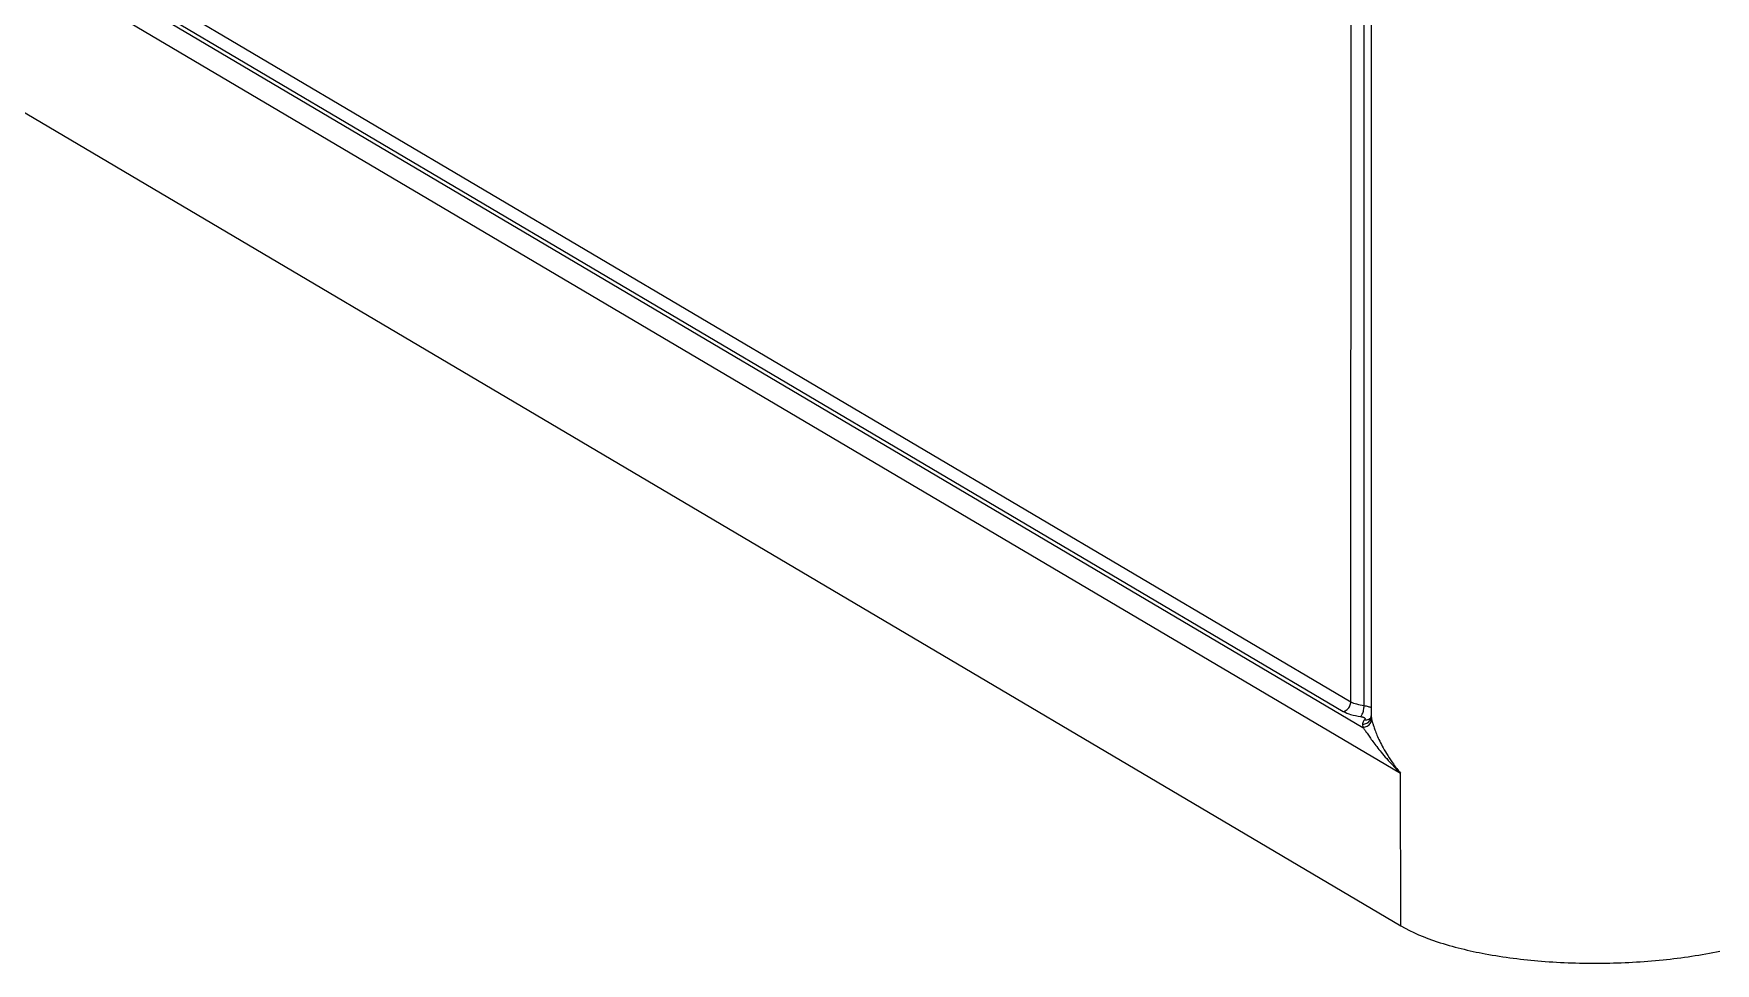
# Model space of a CAD drawing. Header units: millimetres. Extents: x -603 to 1798, y -1840 to -1013.
# Drawn here: x 64.7 to 122, y -1325.8 to -1294.1 of the extents above; entities that cross this region are included whole.
import ezdxf

# ---------------------------------------------------------------- set-up
doc = ezdxf.new("R2010")
doc.units = ezdxf.units.MM
doc.header["$MEASUREMENT"] = 0
doc.layers.get('0').update_dxf_attribs({"linetype": 'CONTINUOUS'})

# ---------------------------------------------------------------- blocks, each defined once
blk = doc.blocks.new('*U25')
at = {"color": 7}
for p, q in [((-107.818, -47.457), (-16.342, -101.493)), ((-18.03, -99.06), (-18.017, -48.992)), ((-17.58, -99.193), (-17.567, -49.126)), ((-107.807, -52.658), (-16.331, -106.694)), ((-59.948, -74.93), (-17.617, -99.935)), ((-58.647, -75.067), (-18.03, -99.06)), ((-58.904, -75.398), (-18.287, -99.391)), ((-17.351, -99.597), (-17.356, -99.606)), ((-17.356, -99.606), (-17.355, -99.606)), ((-17.355, -99.606), (-17.354, -99.605)), ((-17.344, -99.581), (-17.351, -99.597)), ((-17.337, -99.537), (-17.344, -99.581)), ((-17.337, -99.193), (-17.337, -99.362)), ((-17.337, -99.362), (-17.337, -99.547)), ((-17.337, -99.537), (-17.337, -99.547)), ((-16.331, -106.694), (-16.342, -101.493))]:
    blk.add_line(p, q, dxfattribs=at)
for centre, radius, start, end in [((-16.426, -99.468), 0.915, 184.93276, 189.1208), ((-16.408, -99.466), 0.932, 189.11583, 191.18318), ((-16.686, -99.75), 0.95, 184.93289, 189.12073), ((-16.668, -99.748), 0.968, 189.11579, 191.18319), ((-14.885, -99.121), 2.495, 194.50326, 197.49347)]:
    blk.add_arc(centre, radius, start, end, dxfattribs=at)
for points, start_tangent, end_tangent in [([(-17.329, -55.975), (-17.33, -61.079), (-17.333, -73.115), (-17.335, -85.842), (-17.337, -99.193)], (-0.000256, -1), (-0.000119, -1)), ([(-18.287, -99.391), (-18.158, -99.327), (-18.064, -99.207), (-18.03, -99.06)], (0.979717, 0.200388), (-0.002081, 0.999998)), ([(-18.03, -99.06), (-17.838, -99.139), (-17.58, -99.193)], (0.862023, -0.506869), (0.990677, -0.136235)), ([(-18.287, -99.391), (-18.037, -99.495), (-17.702, -99.566)], (0.861131, -0.508383), (0.990088, -0.140451)), ([(-17.702, -99.566), (-17.64, -99.482), (-17.595, -99.345)], (0.804057, 0.594552), (0.201179, 0.979554)), ([(-17.702, -99.566), (-17.665, -99.572), (-17.633, -99.58), (-17.606, -99.588), (-17.584, -99.598), (-17.567, -99.609), (-17.555, -99.621), (-17.548, -99.635), (-17.547, -99.648), (-17.552, -99.662)], (0.990088, -0.140447), (-0.468142, -0.883653)), ([(-17.632, -99.832), (-17.484, -99.791), (-17.376, -99.687), (-17.344, -99.608)], (0.999661, 0.02603), (0.231417, 0.972855)), ([(-17.562, -99.676), (-17.603, -99.726), (-17.626, -99.778)], (-0.705393, -0.708817), (-0.265585, -0.964087)), ([(-17.617, -99.935), (-17.47, -99.893), (-17.362, -99.787), (-17.323, -99.646)], (0.999251, 0.038692), (0.000215, 1)), ([(-17.595, -99.345), (-17.58, -99.193)], (0.201179, 0.979554), (-0.013073, 0.999915)), ([(-17.58, -99.193), (-17.505, -99.206), (-17.441, -99.222), (-17.384, -99.241), (-17.337, -99.262)], (0.98906, -0.147516), (0.886463, -0.462799)), ([(-17.562, -99.676), (-17.422, -99.653), (-17.355, -99.606)], (0.995094, -0.098934), (0.707445, 0.706768)), ([(-17.552, -99.662), (-17.562, -99.676)], (-0.468142, -0.883653), (-0.705514, -0.708696)), ([(-17.344, -99.608), (-17.337, -99.547)], (0.231417, 0.972855), (0.000248, 1)), ([(-17.323, -99.646), (-17.3, -99.746)], (0.193929, -0.981015), (0.249302, -0.968426)), ([(-17.626, -99.778), (-17.632, -99.832)], (-0.265585, -0.964087), (0.085815, -0.996311)), ([(-17.617, -99.935), (-17.555, -100.027), (-17.479, -100.139), (-17.388, -100.27), (-17.279, -100.421), (-17.149, -100.593), (-16.994, -100.786), (-16.81, -101.001), (-16.594, -101.238), (-16.342, -101.493)], (0.557366, -0.830267), (0.718298, -0.695735)), ([(-17.264, -99.871), (-17.213, -100.022), (-17.142, -100.199), (-17.048, -100.403), (-16.927, -100.636), (-16.773, -100.896), (-16.58, -101.183), (-16.342, -101.493)], (0.299482, -0.954102), (0.634568, -0.772867)), ([(-16.331, -106.694), (-15.085, -107.241), (-13.448, -107.652), (-11.532, -107.902), (-9.466, -107.971), (-7.392, -107.856), (-5.45, -107.564)], (0.861, -0.508605), (0.979717, 0.200388))]:
    blk.add_spline(points, degree=3, dxfattribs=dict(at, start_tangent=start_tangent, end_tangent=end_tangent))

msp = doc.modelspace()

# ---------------------------------------------------------------- block references
msp.add_blockref('*U25', (127.633, -1217.854))

doc.saveas('drawing.dxf')
